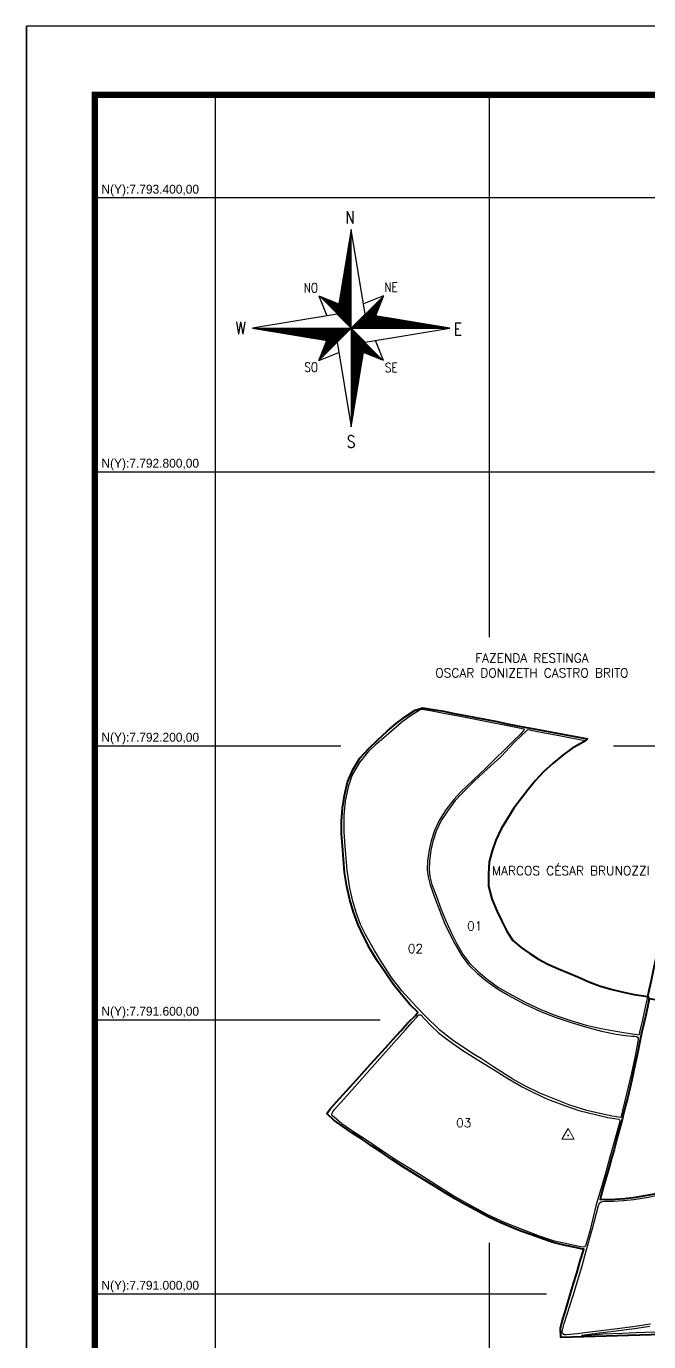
# Model space of a CAD drawing. Extents: x 741186 to 744336, y 7789320 to 7793775.
# Drawn here: x 741186 to 742548, y 7790895 to 7793775 of the extents above; entities that cross this region are included whole.
import ezdxf
from ezdxf.enums import TextEntityAlignment as Align

# ---------------------------------------------------------------- set-up
doc = ezdxf.new("R2010")
doc.units = 0
doc.linetypes.add('CONTINUO', pattern=[0])
doc.linetypes.add('LIN0', pattern=[0])
doc.layers.add('0114001133', color=1, linetype='LIN0', lineweight=40)
doc.layers.add('TEXTO_DIVERSOS', color=7, linetype='Continuous', lineweight=5)
for name, color, linetype in [('0114001133001', 5, 'LIN0'), ('0114001133002', 5, 'LIN0'), ('0114001133003', 5, 'LIN0'), ('0114001133007', 5, 'LIN0'), ('0114001133008', 5, 'LIN0'), ('MALHA', 8, 'Continuous'), ('MARGEM', 7, 'CONTINUO'), ('SETA_NORTE', 3, 'Continuous'), ('TEXTO CONFRONTANTES', 7, 'Continuous'), ('TEXTO_NUN_TAL', 7, 'Continuous')]:
    doc.layers.add(name, color=color, linetype=linetype)
doc.styles.add('ROMANS', font='romans')
doc.styles.add('Simplex', font='simplex.shx')
doc.styles.get("Standard").update_dxf_attribs({"font": 'arial.ttf'})

# ---------------------------------------------------------------- blocks, each defined once
blk = doc.blocks.new('A$C309442C0')
at = {"layer": 'SETA_NORTE', "linetype": 'Continuous'}
h = blk.add_hatch(dxfattribs=at)
h.set_pattern_fill('ANSI31', color=256, scale=0.1375, angle=-90, style=0)
h.set_pattern_definition([(315, (-215853.3434, 13873.16845), (0.3086963042, 0.3086963042), [])])
h.paths.add_polyline_path([(73.46, 97.41), (74.7, 104.95), (60.04, 110.83)])
h = blk.add_hatch(dxfattribs=at)
h.set_pattern_fill('ANSI31', color=256, scale=0.1375, angle=180, style=0)
h.set_pattern_definition([(225, (13869.59828, 216024.21475), (0.3086963042, -0.3086963042), [])])
h.paths.add_polyline_path([(93.84, 97.41), (101.38, 96.17), (107.26, 110.83)])
h = blk.add_hatch(dxfattribs=at)
h.set_pattern_fill('ANSI31', color=256, scale=0.1375, style=0)
h.set_pattern_definition([(45, (-13702.2971, -215849.77324), (-0.3086963042, 0.3086963042), [])])
h.paths.add_polyline_path([(73.46, 77.03), (65.92, 78.27), (60.04, 63.61)])
h = blk.add_hatch(dxfattribs=at)
h.set_pattern_fill('ANSI31', color=256, scale=0.1375, angle=90, style=0)
h.set_pattern_definition([(135, (216020.6446, -13698.72693), (-0.3086963042, -0.3086963042), [])])
h.paths.add_polyline_path([(93.84, 77.03), (92.6, 69.49), (107.26, 63.61)])
for p, q in [((82.6, 152.91), (83.65, 153.96)), ((82.73, 153.68), (83.65, 154.6)), ((82.85, 154.44), (83.65, 155.24)), ((82.98, 155.2), (83.65, 155.88)), ((83.1, 155.96), (83.65, 156.51)), ((83.23, 156.73), (83.65, 157.15)), ((83.35, 157.49), (83.65, 157.79)), ((83.48, 158.25), (83.65, 158.42)), ((83.6, 159.02), (83.65, 159.06)), ((80.72, 141.47), (83.65, 144.41)), ((80.84, 142.24), (83.65, 145.05)), ((80.97, 143), (83.65, 145.68)), ((81.09, 143.76), (83.65, 146.32)), ((81.22, 144.53), (83.65, 146.96)), ((81.34, 145.29), (83.65, 147.59)), ((81.47, 146.05), (83.65, 148.23)), ((81.59, 146.81), (83.65, 148.87)), ((81.72, 147.58), (83.65, 149.51)), ((81.85, 148.34), (83.65, 150.14)), ((81.97, 149.1), (83.65, 150.78)), ((82.1, 149.86), (83.65, 151.42)), ((82.22, 150.63), (83.65, 152.05)), ((82.35, 151.39), (83.65, 152.69)), ((82.47, 152.15), (83.65, 153.33)), ((78.83, 130.03), (83.65, 134.85)), ((78.96, 130.8), (83.65, 135.49)), ((79.08, 131.56), (83.65, 136.13)), ((79.21, 132.32), (83.65, 136.77)), ((79.33, 133.09), (83.65, 137.4)), ((79.46, 133.85), (83.65, 138.04)), ((79.59, 134.61), (83.65, 138.68)), ((79.71, 135.37), (83.65, 139.31)), ((79.84, 136.14), (83.65, 139.95)), ((79.96, 136.9), (83.65, 140.59)), ((80.09, 137.66), (83.65, 141.22)), ((80.21, 138.42), (83.65, 141.86)), ((80.34, 139.19), (83.65, 142.5)), ((80.46, 139.95), (83.65, 143.14)), ((80.59, 140.71), (83.65, 143.77)), ((76.95, 118.59), (83.65, 125.3)), ((77.07, 119.36), (83.65, 125.94)), ((77.2, 120.12), (83.65, 126.57)), ((77.32, 120.88), (83.65, 127.21)), ((77.45, 121.65), (83.65, 127.85)), ((77.58, 122.41), (83.65, 128.48)), ((77.7, 123.17), (83.65, 129.12)), ((77.83, 123.93), (83.65, 129.76)), ((77.95, 124.7), (83.65, 130.39)), ((78.08, 125.46), (83.65, 131.03)), ((78.2, 126.22), (83.65, 131.67)), ((78.33, 126.98), (83.65, 132.31)), ((78.45, 127.75), (83.65, 132.94)), ((78.58, 128.51), (83.65, 133.58)), ((78.71, 129.27), (83.65, 134.22)), ((75.06, 107.16), (83.65, 115.74)), ((75.19, 107.92), (83.65, 116.38)), ((75.31, 108.68), (83.65, 117.02)), ((75.44, 109.44), (83.65, 117.65)), ((75.57, 110.21), (83.65, 118.29)), ((75.69, 110.97), (83.65, 118.93)), ((75.82, 111.73), (83.65, 119.57)), ((75.94, 112.49), (83.65, 120.2)), ((76.07, 113.26), (83.65, 120.84)), ((76.19, 114.02), (83.65, 121.48)), ((76.32, 114.78), (83.65, 122.11)), ((76.44, 115.54), (83.65, 122.75)), ((76.57, 116.31), (83.65, 123.39)), ((76.7, 117.07), (83.65, 124.02)), ((76.82, 117.83), (83.65, 124.66)), ((60.04, 110.83), (74.7, 104.95)), ((60.04, 110.83), (65.92, 96.17)), ((73.53, 97.34), (83.65, 107.46)), ((73.56, 98), (83.65, 108.1)), ((73.68, 98.77), (83.65, 108.74)), ((73.81, 99.53), (83.65, 109.37)), ((73.85, 97.02), (83.65, 106.82)), ((73.93, 100.29), (83.65, 110.01)), ((74.06, 101.05), (83.65, 110.65)), ((74.17, 96.7), (83.65, 106.19)), ((74.18, 101.82), (83.65, 111.28)), ((74.31, 102.58), (83.65, 111.92)), ((74.43, 103.34), (83.65, 112.56)), ((74.56, 104.1), (83.65, 113.19)), ((74.69, 104.87), (83.65, 113.83)), ((74.81, 105.63), (83.65, 114.47)), ((74.94, 106.39), (83.65, 115.11)), ((107.26, 110.83), (92.6, 104.95)), ((107.26, 110.83), (101.38, 96.17)), ((74.49, 96.39), (83.65, 105.55)), ((74.8, 96.07), (83.65, 104.91)), ((75.12, 95.75), (83.65, 104.28)), ((75.44, 95.43), (83.65, 103.64)), ((75.76, 95.11), (83.65, 103)), ((76.08, 94.79), (83.65, 102.37)), ((76.4, 94.47), (83.65, 101.73)), ((76.72, 94.16), (83.65, 101.09)), ((77.03, 93.84), (83.65, 100.45)), ((77.35, 93.52), (83.65, 99.82)), ((77.67, 93.2), (83.65, 99.18)), ((77.99, 92.88), (83.65, 98.54)), ((78.31, 92.56), (83.65, 97.91)), ((78.63, 92.24), (83.65, 97.27)), ((78.94, 91.93), (83.65, 96.63)), ((83.79, 87.22), (93.97, 97.39)), ((84.43, 87.22), (94.51, 97.3)), ((85.07, 87.22), (95.06, 97.21)), ((85.71, 87.22), (95.61, 97.12)), ((86.34, 87.22), (96.15, 97.03)), ((86.98, 87.22), (96.7, 96.94)), ((87.62, 87.22), (97.25, 96.85)), ((88.25, 87.22), (97.8, 96.76)), ((88.89, 87.22), (98.34, 96.67)), ((89.53, 87.22), (98.89, 96.58)), ((90.17, 87.22), (99.44, 96.49)), ((90.8, 87.22), (99.98, 96.4)), ((91.44, 87.22), (100.53, 96.31)), ((92.08, 87.22), (101.08, 96.22)), ((92.71, 87.22), (101.62, 96.13)), ((93.35, 87.22), (102.17, 96.04)), ((11.78, 87.19), (11.81, 87.22)), ((12.32, 87.1), (12.45, 87.22)), ((12.87, 87.01), (13.08, 87.22)), ((13.42, 86.92), (13.72, 87.22)), ((13.97, 86.83), (14.36, 87.22)), ((14.51, 86.74), (15, 87.22)), ((15.06, 86.65), (15.63, 87.22)), ((15.61, 86.56), (16.27, 87.22)), ((16.15, 86.47), (16.91, 87.22)), ((16.7, 86.38), (17.54, 87.22)), ((17.25, 86.29), (18.18, 87.22)), ((17.79, 86.2), (18.82, 87.22)), ((18.34, 86.11), (19.45, 87.22)), ((18.89, 86.02), (20.09, 87.22)), ((19.43, 85.93), (20.73, 87.22)), ((19.98, 85.84), (21.37, 87.22)), ((20.53, 85.75), (22, 87.22)), ((21.08, 85.66), (22.64, 87.22)), ((21.62, 85.57), (23.28, 87.22)), ((22.17, 85.48), (23.91, 87.22)), ((22.72, 85.39), (24.55, 87.22)), ((23.26, 85.3), (25.19, 87.22)), ((23.81, 85.21), (25.82, 87.22)), ((24.36, 85.12), (26.46, 87.22)), ((24.9, 85.03), (27.1, 87.22)), ((25.45, 84.94), (27.74, 87.22)), ((26, 84.85), (28.37, 87.22)), ((26.54, 84.76), (29.01, 87.22)), ((27.09, 84.67), (29.65, 87.22)), ((27.64, 84.58), (30.28, 87.22)), ((28.19, 84.49), (30.92, 87.22)), ((28.73, 84.4), (31.56, 87.22)), ((29.28, 84.31), (32.2, 87.22)), ((29.83, 84.22), (32.83, 87.22)), ((30.37, 84.12), (33.47, 87.22)), ((30.92, 84.03), (34.11, 87.22)), ((31.47, 83.94), (34.74, 87.22)), ((32.01, 83.85), (35.38, 87.22)), ((32.56, 83.76), (36.02, 87.22)), ((33.11, 83.67), (36.65, 87.22)), ((33.66, 83.58), (37.29, 87.22)), ((34.2, 83.49), (37.93, 87.22)), ((34.75, 83.4), (38.57, 87.22)), ((35.3, 83.31), (39.2, 87.22)), ((35.84, 83.22), (39.84, 87.22)), ((36.39, 83.13), (40.48, 87.22)), ((36.94, 83.04), (41.11, 87.22)), ((37.48, 82.95), (41.75, 87.22)), ((38.03, 82.86), (42.39, 87.22)), ((38.58, 82.77), (43.02, 87.22)), ((39.12, 82.68), (43.66, 87.22)), ((39.67, 82.59), (44.3, 87.22)), ((40.22, 82.5), (44.94, 87.22)), ((40.77, 82.41), (45.57, 87.22)), ((41.31, 82.32), (46.21, 87.22)), ((41.86, 82.23), (46.85, 87.22)), ((42.41, 82.14), (47.48, 87.22)), ((42.95, 82.05), (48.12, 87.22)), ((43.5, 81.96), (48.76, 87.22)), ((44.05, 81.87), (49.4, 87.22)), ((44.59, 81.78), (50.03, 87.22)), ((45.14, 81.69), (50.67, 87.22)), ((45.69, 81.6), (51.31, 87.22)), ((46.23, 81.51), (51.94, 87.22)), ((46.78, 81.42), (52.58, 87.22)), ((47.33, 81.33), (53.22, 87.22)), ((47.88, 81.24), (53.85, 87.22)), ((48.42, 81.15), (54.49, 87.22)), ((48.97, 81.06), (55.13, 87.22)), ((49.52, 80.97), (55.77, 87.22)), ((50.06, 80.88), (56.4, 87.22)), ((50.61, 80.79), (57.04, 87.22)), ((51.16, 80.7), (57.68, 87.22)), ((51.7, 80.61), (58.31, 87.22)), ((52.25, 80.52), (58.95, 87.22)), ((52.8, 80.43), (59.59, 87.22)), ((53.35, 80.34), (60.22, 87.22)), ((53.89, 80.25), (60.86, 87.22)), ((54.44, 80.16), (61.5, 87.22)), ((54.99, 80.07), (62.14, 87.22)), ((55.53, 79.98), (62.77, 87.22)), ((56.08, 79.89), (63.41, 87.22)), ((56.63, 79.8), (64.05, 87.22)), ((57.17, 79.71), (64.68, 87.22)), ((57.72, 79.62), (65.32, 87.22)), ((58.27, 79.53), (65.96, 87.22)), ((58.81, 79.44), (66.59, 87.22)), ((59.36, 79.35), (67.23, 87.22)), ((59.91, 79.26), (67.87, 87.22)), ((83.65, 87.22), (60.04, 63.61)), ((60.46, 79.17), (68.51, 87.22)), ((61, 79.08), (69.14, 87.22)), ((61.55, 78.99), (69.78, 87.22)), ((62.1, 78.9), (70.42, 87.22)), ((62.64, 78.81), (71.05, 87.22)), ((63.19, 78.72), (71.69, 87.22)), ((63.74, 78.63), (72.33, 87.22)), ((64.28, 78.54), (72.97, 87.22)), ((64.83, 78.45), (73.6, 87.22)), ((65.38, 78.36), (74.24, 87.22)), ((65.92, 78.27), (74.88, 87.22)), ((66.47, 78.18), (75.51, 87.22)), ((67.02, 78.09), (76.15, 87.22)), ((67.57, 78), (76.79, 87.22)), ((68.11, 77.91), (77.42, 87.22)), ((68.66, 77.82), (78.06, 87.22)), ((69.21, 77.73), (78.7, 87.22)), ((69.75, 77.64), (79.34, 87.22)), ((70.3, 77.55), (79.97, 87.22)), ((70.85, 77.46), (80.61, 87.22)), ((71.39, 77.37), (81.25, 87.22)), ((71.94, 77.28), (81.88, 87.22)), ((72.49, 77.19), (82.52, 87.22)), ((73.04, 77.1), (83.16, 87.22)), ((79.26, 91.61), (83.65, 95.99)), ((79.58, 91.29), (83.65, 95.36)), ((79.9, 90.97), (83.65, 94.72)), ((80.22, 90.65), (83.65, 94.08)), ((80.54, 90.33), (83.65, 93.45)), ((80.86, 90.02), (83.65, 92.81)), ((81.17, 89.7), (83.65, 92.17)), ((81.49, 89.38), (83.65, 91.54)), ((81.81, 89.06), (83.65, 90.9)), ((82.13, 88.74), (83.65, 90.26)), ((82.45, 88.42), (83.65, 89.62)), ((82.77, 88.1), (83.65, 88.99)), ((83.09, 87.79), (83.65, 88.35)), ((83.4, 87.47), (83.65, 87.71)), ((83.65, 87.08), (83.72, 87.15)), ((83.65, 86.44), (84.04, 86.83)), ((83.65, 85.8), (84.36, 86.51)), ((93.99, 87.22), (102.72, 95.95)), ((94.62, 87.22), (103.27, 95.86)), ((95.26, 87.22), (103.81, 95.77)), ((95.9, 87.22), (104.36, 95.68)), ((96.54, 87.22), (104.91, 95.59)), ((97.17, 87.22), (105.45, 95.5)), ((97.81, 87.22), (106, 95.41)), ((98.45, 87.22), (106.55, 95.32)), ((99.08, 87.22), (107.09, 95.23)), ((99.72, 87.22), (107.64, 95.14)), ((100.36, 87.22), (108.19, 95.05)), ((100.99, 87.22), (108.73, 94.96)), ((101.63, 87.22), (109.28, 94.87)), ((102.27, 87.22), (109.83, 94.78)), ((102.91, 87.22), (110.38, 94.69)), ((103.54, 87.22), (110.92, 94.6)), ((104.18, 87.22), (111.47, 94.51)), ((104.82, 87.22), (112.02, 94.42)), ((105.45, 87.22), (112.56, 94.33)), ((106.09, 87.22), (113.11, 94.24)), ((106.73, 87.22), (113.66, 94.15)), ((107.37, 87.22), (114.2, 94.06)), ((108, 87.22), (114.75, 93.97)), ((108.64, 87.22), (115.3, 93.88)), ((109.28, 87.22), (115.84, 93.79)), ((109.91, 87.22), (116.39, 93.7)), ((110.55, 87.22), (116.94, 93.61)), ((111.19, 87.22), (117.49, 93.52)), ((111.82, 87.22), (118.03, 93.43)), ((112.46, 87.22), (118.58, 93.34)), ((113.1, 87.22), (119.13, 93.25)), ((113.74, 87.22), (119.67, 93.16)), ((114.37, 87.22), (120.22, 93.07)), ((115.01, 87.22), (120.77, 92.98)), ((115.65, 87.22), (121.31, 92.89)), ((116.28, 87.22), (121.86, 92.8)), ((116.92, 87.22), (122.41, 92.71)), ((117.56, 87.22), (122.95, 92.62)), ((118.19, 87.22), (123.5, 92.53)), ((118.83, 87.22), (124.05, 92.44)), ((119.47, 87.22), (124.6, 92.35)), ((120.11, 87.22), (125.14, 92.26)), ((120.74, 87.22), (125.69, 92.17)), ((121.38, 87.22), (126.24, 92.08)), ((122.02, 87.22), (126.78, 91.99)), ((122.65, 87.22), (127.33, 91.9)), ((123.29, 87.22), (127.88, 91.81)), ((123.93, 87.22), (128.42, 91.72)), ((124.56, 87.22), (128.97, 91.63)), ((125.2, 87.22), (129.52, 91.54)), ((125.84, 87.22), (130.07, 91.45)), ((126.48, 87.22), (130.61, 91.36)), ((127.11, 87.22), (131.16, 91.27)), ((127.75, 87.22), (131.71, 91.18)), ((128.39, 87.22), (132.25, 91.09)), ((129.02, 87.22), (132.8, 91)), ((129.66, 87.22), (133.35, 90.91)), ((130.3, 87.22), (133.89, 90.82)), ((130.94, 87.22), (134.44, 90.73)), ((131.57, 87.22), (134.99, 90.64)), ((132.21, 87.22), (135.53, 90.55)), ((132.85, 87.22), (136.08, 90.46)), ((133.48, 87.22), (136.63, 90.37)), ((134.12, 87.22), (137.18, 90.28)), ((134.76, 87.22), (137.72, 90.19)), ((135.39, 87.22), (138.27, 90.1)), ((136.03, 87.22), (138.82, 90.01)), ((136.67, 87.22), (139.36, 89.92)), ((137.31, 87.22), (139.91, 89.83)), ((137.94, 87.22), (140.46, 89.74)), ((138.58, 87.22), (141, 89.65)), ((139.22, 87.22), (141.55, 89.56)), ((139.85, 87.22), (142.1, 89.46)), ((140.49, 87.22), (142.64, 89.37)), ((141.13, 87.22), (143.19, 89.28)), ((141.76, 87.22), (143.74, 89.19)), ((142.4, 87.22), (144.29, 89.1)), ((143.04, 87.22), (144.83, 89.01)), ((143.68, 87.22), (145.38, 88.92)), ((144.31, 87.22), (145.93, 88.83)), ((144.95, 87.22), (146.47, 88.74)), ((145.59, 87.22), (147.02, 88.65)), ((146.22, 87.22), (147.57, 88.56)), ((146.86, 87.22), (148.11, 88.47)), ((147.5, 87.22), (148.66, 88.38)), ((148.14, 87.22), (149.21, 88.29)), ((148.77, 87.22), (149.76, 88.2)), ((149.41, 87.22), (150.3, 88.11)), ((150.05, 87.22), (150.85, 88.02)), ((150.68, 87.22), (151.4, 87.93)), ((151.32, 87.22), (151.94, 87.84)), ((151.96, 87.22), (152.49, 87.75)), ((152.59, 87.22), (153.04, 87.66)), ((153.23, 87.22), (153.58, 87.57)), ((153.87, 87.22), (154.13, 87.48)), ((154.51, 87.22), (154.68, 87.39)), ((155.14, 87.22), (155.22, 87.3)), ((60.04, 63.61), (65.92, 78.27)), ((83.65, 85.17), (84.68, 86.19)), ((83.65, 84.53), (85, 85.87)), ((83.65, 83.89), (85.32, 85.56)), ((83.65, 83.25), (85.63, 85.24)), ((83.65, 82.62), (85.95, 84.92)), ((83.65, 81.98), (86.27, 84.6)), ((83.65, 81.34), (86.59, 84.28)), ((83.65, 80.71), (86.91, 83.96)), ((83.65, 80.07), (87.23, 83.64)), ((83.65, 79.43), (87.54, 83.33)), ((83.65, 78.8), (87.86, 83.01)), ((83.65, 78.16), (88.18, 82.69)), ((83.65, 77.52), (88.5, 82.37)), ((83.65, 76.88), (88.82, 82.05)), ((83.65, 76.25), (89.14, 81.73)), ((83.65, 75.61), (89.46, 81.42)), ((83.65, 74.97), (89.77, 81.1)), ((83.65, 74.34), (90.09, 80.78)), ((83.65, 73.7), (90.41, 80.46)), ((83.65, 73.06), (90.73, 80.14)), ((83.65, 72.42), (91.05, 79.82)), ((83.65, 71.79), (91.37, 79.5)), ((83.65, 71.15), (91.69, 79.19)), ((83.65, 70.51), (92, 78.87)), ((83.65, 69.88), (92.32, 78.55)), ((83.65, 69.24), (92.64, 78.23)), ((83.65, 68.6), (92.96, 77.91)), ((83.65, 67.97), (93.28, 77.59)), ((83.65, 67.33), (93.6, 77.27)), ((83.65, 66.69), (93.81, 76.86)), ((107.26, 63.61), (101.38, 78.27)), ((60.04, 63.61), (74.7, 69.49)), ((83.65, 66.05), (93.69, 76.09)), ((83.65, 65.42), (93.56, 75.33)), ((83.65, 64.78), (93.44, 74.57)), ((83.65, 64.14), (93.31, 73.8)), ((83.65, 63.51), (93.19, 73.04)), ((83.65, 62.87), (93.06, 72.28)), ((83.65, 62.23), (92.94, 71.52)), ((83.65, 61.6), (92.81, 70.75)), ((83.65, 60.96), (92.68, 69.99)), ((83.65, 60.32), (92.56, 69.23)), ((83.65, 59.68), (92.43, 68.47)), ((83.65, 59.05), (92.31, 67.7)), ((107.26, 63.61), (92.6, 69.49)), ((83.65, 58.41), (92.18, 66.94)), ((83.65, 57.77), (92.06, 66.18)), ((83.65, 57.14), (91.93, 65.42)), ((83.65, 56.5), (91.8, 64.65)), ((83.65, 55.86), (91.68, 63.89)), ((83.65, 55.22), (91.55, 63.13)), ((83.65, 54.59), (91.43, 62.37)), ((83.65, 53.95), (91.3, 61.6)), ((83.65, 53.31), (91.18, 60.84)), ((83.65, 52.68), (91.05, 60.08)), ((83.65, 52.04), (90.93, 59.31)), ((83.65, 51.4), (90.8, 58.55)), ((83.65, 50.77), (90.67, 57.79)), ((83.65, 50.13), (90.55, 57.03)), ((83.65, 49.49), (90.42, 56.26)), ((83.65, 48.85), (90.3, 55.5)), ((83.65, 48.22), (90.17, 54.74)), ((83.65, 47.58), (90.05, 53.98)), ((83.65, 46.94), (89.92, 53.21)), ((83.65, 46.31), (89.79, 52.45)), ((83.65, 45.67), (89.67, 51.69)), ((83.65, 45.03), (89.54, 50.93)), ((83.65, 44.4), (89.42, 50.16)), ((83.65, 43.76), (89.29, 49.4)), ((83.65, 43.12), (89.17, 48.64)), ((83.65, 42.48), (89.04, 47.87)), ((83.65, 41.85), (88.92, 47.11)), ((83.65, 41.21), (88.79, 46.35)), ((83.65, 40.57), (88.66, 45.59)), ((83.65, 39.94), (88.54, 44.82)), ((83.65, 39.3), (88.41, 44.06)), ((83.65, 38.66), (88.29, 43.3)), ((83.65, 38.02), (88.16, 42.54)), ((83.65, 37.39), (88.04, 41.77)), ((83.65, 36.75), (87.91, 41.01)), ((83.65, 36.11), (87.78, 40.25)), ((83.65, 35.48), (87.66, 39.49)), ((83.65, 34.84), (87.53, 38.72)), ((83.65, 34.2), (87.41, 37.96)), ((83.65, 33.57), (87.28, 37.2)), ((83.65, 32.93), (87.16, 36.43)), ((83.65, 32.29), (87.03, 35.67)), ((83.65, 31.65), (86.91, 34.91)), ((83.65, 31.02), (86.78, 34.15)), ((83.65, 30.38), (86.65, 33.38)), ((83.65, 29.74), (86.53, 32.62)), ((83.65, 29.11), (86.4, 31.86)), ((83.65, 28.47), (86.28, 31.1)), ((83.65, 27.83), (86.15, 30.33)), ((83.65, 27.2), (86.03, 29.57)), ((83.65, 26.56), (85.9, 28.81)), ((83.65, 25.92), (85.77, 28.05)), ((83.65, 25.28), (85.65, 27.28)), ((83.65, 24.65), (85.52, 26.52)), ((83.65, 24.01), (85.4, 25.76)), ((83.65, 23.37), (85.27, 25)), ((83.65, 22.74), (85.15, 24.23)), ((83.65, 22.1), (85.02, 23.47)), ((83.65, 21.46), (84.9, 22.71)), ((83.65, 20.83), (84.77, 21.94)), ((83.65, 20.19), (84.64, 21.18)), ((83.65, 19.55), (84.52, 20.42)), ((83.65, 18.91), (84.39, 19.66)), ((83.65, 18.28), (84.27, 18.89)), ((83.65, 17.64), (84.14, 18.13)), ((83.65, 17), (84.02, 17.37)), ((83.65, 16.37), (83.89, 16.61)), ((83.65, 15.73), (83.76, 15.84))]:
    blk.add_line(p, q, dxfattribs=at)
blk.add_lwpolyline([(93.84, 77.03), (155.72, 87.22), (93.84, 97.41), (83.65, 159.29), (73.46, 97.41), (11.58, 87.22), (73.46, 77.03), (83.65, 15.15)], close=True, dxfattribs=at)
for points in [[(83.65, 87.22), (83.65, 159.29)], [(83.65, 87.22), (73.46, 97.41)], [(83.65, 87.22), (93.84, 97.41)], [(11.58, 87.22), (155.72, 87.22)], [(83.65, 87.22), (73.46, 77.03)], [(83.65, 87.22), (93.84, 77.03)], [(83.65, 87.22), (83.65, 15.15)]]:
    blk.add_lwpolyline(points, dxfattribs=at)
at = {"layer": 'SETA_NORTE', "color": 7, "lineweight": 30, "style": 'ROMANS', "width": 0.8}
for s, height, p in [('N ', 8.938, (79.47, 163.6)), ('NO', 6.875, (49.06, 113.22)), ('NE', 6.875, (107.97, 113.71)), ('W', 8.94, (-0.68, 82.95)), ('E', 8.94, (158.6, 82.11)), ('SO', 6.875, (49.53, 55.28)), ('SE', 6.875, (108.31, 55.02)), ('S', 8.94, (80.57, 0))]:
    blk.add_text(s, height=height, dxfattribs=at).set_placement(p)

msp = doc.modelspace()

# ---------------------------------------------------------------- linework, layer by layer
at = {"layer": '0114001133', "flags": 128}
msp.add_lwpolyline([(742549.3, 7791645.7), (742546.4, 7791631.2), (742541.7, 7791610.3), (742537.2, 7791591.5), (742532.6, 7791570.8), (742528.5, 7791552.5), (742523.7, 7791526.3), (742519.5, 7791506), (742515.2, 7791486.1), (742511.3, 7791468.7), (742506.7, 7791449.6), (742502.4, 7791430.2), (742497.3, 7791411.1), (742491.6, 7791388.3), (742490.6, 7791384.4), (742488.5, 7791376.7), (742482.5, 7791355.1), (742477.9, 7791336.9), (742472.4, 7791316), (742467.1, 7791296.5), (742460.8, 7791274.9), (742454.3, 7791252.4), (742448.7, 7791232.4), (742443.5, 7791213.6), (742441.7, 7791206.7), (742474.7, 7791206.8), (742495.7, 7791208.6), (742520, 7791211.5), (742545.1, 7791215.9), (742569.9, 7791220.4), (742607.5, 7791228.5), (742634.6, 7791235.6), (742661.7, 7791244.9), (742684.6, 7791257.4), (742708.2, 7791268.5), (742732.9, 7791278.7), (742762.2, 7791290.3), (742790.6, 7791302.7), (742817, 7791316.7), (742842.5, 7791331.5), (742869.7, 7791346.7), (742896, 7791361.6), (742920.8, 7791377), (742948.4, 7791393.1), (742969.8, 7791407), (742996.9, 7791423.3), (743017.4, 7791438.2), (743041.5, 7791454.3), (743065.4, 7791470.7), (743087.3, 7791486.3), (743097.1, 7791493.4), (743074.6, 7791519.6), (743060.3, 7791536.9), (743046.6, 7791552.5), (743037.1, 7791563.2), (743021.6, 7791581), (743008.4, 7791596.7), (743005.8, 7791599.8), (742993.3, 7791614.7), (742982.1, 7791627.9), (742965.9, 7791646.9), (742956.2, 7791658.6), (742947.3, 7791668.7), (742937.8, 7791679), (742928.1, 7791691.5), (742917.8, 7791703.3), (742908.8, 7791713.5), (742899.6, 7791724.4), (742890.4, 7791734.5), (742881.7, 7791743.7), (742872.4, 7791754.6), (742861.5, 7791767.1), (742844.4, 7791753.6), (742821, 7791738.3), (742798.2, 7791724.7), (742755.6, 7791697.7), (742733.8, 7791681.7), (742709.2, 7791667.9), (742685.2, 7791657.6), (742661.7, 7791649.7), (742636, 7791644.5), (742615, 7791641.8), (742587.7, 7791641.3), (742562.4, 7791643.6), (742549.4, 7791645.8), (742546.2, 7791650.6), (742549.9, 7791667.7), (742554.1, 7791686.4), (742558.3, 7791705.2), (742562.4, 7791725), (742566.8, 7791744.2), (742570.6, 7791761), (742575.3, 7791782.3), (742582.4, 7791815.9), (742586.3, 7791833.1), (742590.8, 7791853.7), (742595, 7791872.7), (742599, 7791891.8), (742603.8, 7791912.9), (742608.7, 7791936.1), (742613.8, 7791957.6), (742617.7, 7791976.3), (742622.2, 7791997.3), (742626.8, 7792017.9), (742631.3, 7792037.9), (742635.5, 7792057.3), (742639, 7792074.1), (742643.1, 7792093), (742647, 7792112.7), (742650.5, 7792130.9), (742657.5, 7792162.7), (742660.2, 7792166.9), (742661.5, 7792168.8), (743714.4, 7791971.4), (743717.5, 7791968.1), (743729.2, 7791964.9), (743740.1, 7791961.5), (743753.5, 7791959.4), (743765.8, 7791956.3), (743776.9, 7791954.4), (743789.7, 7791951.6), (743801.4, 7791948.9), (743813.9, 7791946.2), (743821.4, 7791938.5), (743816.3, 7791926.3), (743812.2, 7791915.6), (743807, 7791903.7), (743804, 7791892.4), (743799.7, 7791882), (743795.7, 7791871.1), (743792.3, 7791860.3), (743787.9, 7791850.5), (743785.3, 7791840.8), (743756.1, 7791765.4), (743753.2, 7791756.3), (743748.8, 7791748.5), (743746.7, 7791739.9), (743737.8, 7791723.3), (743734.4, 7791715.4), (743732.5, 7791706.3), (743728.4, 7791696.7), (743724.2, 7791688.1), (743720.5, 7791680.7), (743719.5, 7791673.9), (743717.2, 7791665), (743713.5, 7791655.2), (743709.7, 7791645.2), (743705.5, 7791635.8), (743701.9, 7791627.4), (743700, 7791619.2), (743696.2, 7791609.4), (743692.3, 7791599.3), (743687.4, 7791589), (743684.2, 7791580.1), (743681.5, 7791570.7), (743678.3, 7791560.2), (743674.3, 7791552), (743672, 7791543.4), (743668.2, 7791533.7), (743664.2, 7791523.9), (743661.1, 7791515), (743656.5, 7791506.8), (743654.3, 7791496.8), (743650.7, 7791486.2), (743646.9, 7791475.6), (743643.3, 7791466.5), (743639.9, 7791457.8), (743636.6, 7791448.3), (743633, 7791437.9), (743629.5, 7791426.6), (743624.7, 7791417.6), (743621.9, 7791408.9), (743618.7, 7791399.7), (743615.6, 7791391.4), (743612.6, 7791382.3), (743608.6, 7791372.9), (743602, 7791352), (743598.1, 7791341.6), (743594.4, 7791330.7), (743587, 7791316.8), (743586.2, 7791308.4), (743581.6, 7791297.7), (743578.1, 7791286.5), (743574, 7791274.9), (743569.5, 7791263.8), (743565.6, 7791252.5), (743561, 7791242), (743556.9, 7791230.9), (743552.6, 7791222.2), (743550.1, 7791215.8), (743548.2, 7791206.7), (743544.3, 7791195.8), (743540.5, 7791184.8), (743536.5, 7791174), (743532.5, 7791162.7), (743528.1, 7791153.4), (743524.5, 7791144.2), (743521.1, 7791133.5), (743516.6, 7791122.2), (743512, 7791111.3), (743507.7, 7791100.2), (743503.5, 7791089.1), (743499.1, 7791077.5), (743495.1, 7791066.6), (743488.8, 7791049.8), (743485.6, 7791040.6), (743481.7, 7791029.4), (743477.3, 7791018), (743473.4, 7791007.3), (743469.1, 7790996.4), (743464.8, 7790985.9), (743461.6, 7790975), (743456.9, 7790963.5), (743453.1, 7790952.7), (743447.1, 7790942.7), (743445.7, 7790940.7), (743441.8, 7790937), (742899.9, 7790920.3), (742356.2, 7790904.3), (742354.9, 7790924.5), (742360.6, 7790944.1), (742367.2, 7790967.9), (742383.2, 7791020), (742390.7, 7791045.3), (742398.5, 7791072.3), (742405.2, 7791094.7), (742405.9, 7791097.3), (742403.2, 7791097.9), (742387.9, 7791101.2), (742362.6, 7791106.5), (742339.3, 7791112.4), (742315.5, 7791120.1), (742291.6, 7791128.7), (742268.1, 7791137.1), (742243.4, 7791147), (742217.6, 7791157.9), (742192.1, 7791170.6), (742169.5, 7791183.2), (742146.4, 7791195.7), (742124.7, 7791208.1), (742102.5, 7791221.3), (742079, 7791235.2), (742055.5, 7791250.1), (742009.5, 7791278.4), (741985.9, 7791293.7), (741963.9, 7791309.2), (741941.6, 7791324.2), (741921.4, 7791337.4), (741899.9, 7791351.9), (741878.5, 7791366.2), (741859.3, 7791380), (741843.7, 7791394.4), (741851.5, 7791405.8), (741864.6, 7791420.1), (741879.7, 7791436.4), (741895, 7791453.2), (741908.8, 7791468.3), (741939.4, 7791502.9), (741955.7, 7791520.8), (741971.9, 7791538.8), (741988.7, 7791557.2), (742005.3, 7791575.4), (742021.1, 7791592.9), (742037.5, 7791609.5), (742042.8, 7791616.4), (742025.8, 7791632.9), (742006.8, 7791654.9), (741989, 7791677.9), (741971.7, 7791702.4), (741954.4, 7791728.3), (741938.6, 7791754.5), (741924.4, 7791781.2), (741912.1, 7791807.5), (741902.2, 7791835.2), (741893.6, 7791862.6), (741887.2, 7791891.7), (741882.6, 7791922.1), (741879.9, 7791951.9), (741877.9, 7791980.6), (741876, 7792008), (741875.9, 7792035), (741877.9, 7792063), (741882.1, 7792091.2), (741888.5, 7792120.5), (741900.2, 7792147), (741916.1, 7792172.9), (741935, 7792193.5), (741955.1, 7792212.9), (741975.5, 7792231.5), (741995.7, 7792248.7), (742015.5, 7792263.8), (742037, 7792277.7), (742054, 7792283.1), (742075.7, 7792279.5), (742098.8, 7792275.3), (742122.4, 7792270.8), (742146.5, 7792266), (742168.8, 7792261.8), (742192.8, 7792257.1), (742215.5, 7792252.8), (742238.2, 7792247.6), (742264.6, 7792242.5), (742293.3, 7792237.9), (742414.5, 7792215.1), (742409.7, 7792210.6), (742380.3, 7792193.7), (742360.5, 7792179.4), (742338.9, 7792162.1), (742318.1, 7792143), (742300.2, 7792123.6), (742284.7, 7792104.3), (742269.4, 7792084.8), (742253.1, 7792063), (742238.8, 7792040.8), (742225.6, 7792018), (742213.5, 7791993.2), (742205.3, 7791969.9), (742199.3, 7791945.8), (742197.2, 7791918.8), (742197.8, 7791892.1), (742204.6, 7791864.8), (742216.1, 7791838.3), (742226.7, 7791815.6), (742238.4, 7791792.7), (742251.1, 7791773.6), (742268.8, 7791758.4), (742288, 7791744.9), (742307, 7791732.9), (742327.7, 7791722), (742350.5, 7791711.6), (742372, 7791702.6), (742393.4, 7791693.6), (742416.8, 7791683), (742440.4, 7791674.1), (742465.5, 7791667.2), (742489.3, 7791661.3), (742516.3, 7791655.4), (742540.9, 7791651.3), (742546, 7791650.5), (742549.3, 7791645.7)], close=True, dxfattribs=at)
at = {"layer": '0114001133001'}
msp.add_lwpolyline([(742409.7, 7792210.6), (742400.9, 7792212.3), (742390.1, 7792214.2), (742377.6, 7792216.6), (742352.1, 7792221.7), (742323.9, 7792226.9), (742294, 7792232.7), (742283.5, 7792234.6), (742281.8, 7792233.8), (742278.6, 7792230.6), (742270.4, 7792222.8), (742254, 7792206.7), (742224.3, 7792175.8), (742194.9, 7792148.9), (742166.5, 7792122.7), (742139.4, 7792095.3), (742124.5, 7792079.7), (742107.4, 7792057), (742094.2, 7792036.1), (742083.2, 7792012.5), (742075.7, 7791990.4), (742071.3, 7791971.1), (742068, 7791947.4), (742067.5, 7791928.6), (742069.4, 7791913.5), (742073.3, 7791896.4), (742082.7, 7791871.9), (742093.7, 7791841.6), (742104.7, 7791814.7), (742116.2, 7791789.2), (742127.6, 7791767.7), (742142.4, 7791742.3), (742156.7, 7791722.9), (742176.2, 7791704), (742194.4, 7791688.8), (742219.6, 7791670.8), (742242.4, 7791657.4), (742277.6, 7791638.5), (742313.3, 7791622), (742344.9, 7791609.5), (742379.6, 7791597.4), (742411, 7791588.4), (742444.5, 7791580.5), (742476.5, 7791574.8), (742497.9, 7791571.3), (742512.7, 7791569.1), (742518.6, 7791568.1), (742527.1, 7791567), (742527.8, 7791567.3), (742528.6, 7791572.9), (742535.3, 7791600), (742541.5, 7791627.6), (742544.8, 7791643.5), (742546, 7791650.5), (742540.9, 7791651.3), (742516.3, 7791655.4), (742489.3, 7791661.3), (742465.5, 7791667.2), (742440.4, 7791674.1), (742416.8, 7791683), (742393.4, 7791693.6), (742372, 7791702.6), (742350.5, 7791711.6), (742327.7, 7791722), (742307, 7791732.9), (742288, 7791744.9), (742268.8, 7791758.4), (742251.1, 7791773.6), (742238.4, 7791792.7), (742226.7, 7791815.6), (742216.1, 7791838.3), (742204.6, 7791864.8), (742197.8, 7791892.1), (742197.2, 7791918.8), (742199.3, 7791945.8), (742205.3, 7791969.9), (742213.5, 7791993.2), (742225.6, 7792018), (742238.8, 7792040.8), (742253.1, 7792063), (742269.4, 7792084.8), (742284.7, 7792104.3), (742300.2, 7792123.6), (742318.1, 7792143), (742338.9, 7792162.1), (742360.5, 7792179.4), (742380.3, 7792193.7)], close=True, dxfattribs=at)
at = {"layer": '0114001133002'}
msp.add_lwpolyline([(742012.9, 7792255.7), (742023.7, 7792264), (742036.5, 7792272.3), (742047.8, 7792279.4), (742051.2, 7792280.2), (742052.6, 7792280.3), (742074.1, 7792276.1), (742099.9, 7792271.4), (742139.2, 7792264.1), (742187.2, 7792254.6), (742246.7, 7792243), (742264.3, 7792239.2), (742274.6, 7792236.9), (742275.3, 7792236), (742274.8, 7792234.3), (742267.4, 7792225.5), (742251.2, 7792209.6), (742192.1, 7792151.8), (742136.5, 7792098.1), (742121.5, 7792082.3), (742104.1, 7792059.3), (742090.6, 7792038), (742079.5, 7792014), (742071.9, 7791991.5), (742067.3, 7791971.8), (742064, 7791947.8), (742063.5, 7791928.4), (742065.4, 7791912.8), (742069.5, 7791895.2), (742078.9, 7791870.5), (742089.9, 7791840.2), (742101, 7791811.7), (742112.6, 7791787.4), (742124.1, 7791765.8), (742139, 7791740.1), (742153.7, 7791720.3), (742173.6, 7791701), (742192, 7791685.6), (742217.4, 7791667.4), (742240.5, 7791653.9), (742275.8, 7791634.9), (742311.7, 7791618.3), (742343.5, 7791605.8), (742378.4, 7791593.6), (742409.9, 7791584.5), (742444.8, 7791574.7), (742476.9, 7791568.6), (742497.4, 7791565.8), (742511.3, 7791564.3), (742517.8, 7791563.7), (742521.3, 7791563.2), (742523.7, 7791561.8), (742525, 7791559.4), (742525.5, 7791556.1), (742517.6, 7791517.6), (742510.5, 7791482.7), (742500.6, 7791440.3), (742487, 7791385.8), (742468.2, 7791388.7), (742441.1, 7791394.6), (742412.9, 7791401.3), (742375.5, 7791412.9), (742342.7, 7791425.7), (742309.7, 7791439), (742277, 7791455.5), (742251, 7791470), (742208.3, 7791496.8), (742182.5, 7791514), (742166, 7791524.2), (742121.2, 7791553.8), (742090.7, 7791577.3), (742058.2, 7791609), (742039.1, 7791629.2), (742007.7, 7791663.6), (741985.1, 7791692.2), (741963.8, 7791725.3), (741947.7, 7791751.3), (741928, 7791786.4), (741917.1, 7791808.6), (741907.9, 7791834.8), (741900.2, 7791859.7), (741894, 7791888.4), (741888.1, 7791927.2), (741884.4, 7791970.2), (741881.6, 7792010.5), (741881.8, 7792048), (741884.4, 7792078.6), (741891.9, 7792112.7), (741899.1, 7792135.1), (741916, 7792163.4), (741936.2, 7792188.7), (741952.8, 7792204.8), (741983.9, 7792231.4), (742007, 7792251.4)], close=True, dxfattribs=at)
at = {"layer": '0114001133003'}
msp.add_lwpolyline([(742049.2, 7791610.5), (742056.1, 7791603.2), (742073.2, 7791585.3), (742087.5, 7791572.3), (742100.7, 7791561.7), (742119.7, 7791547.8), (742141, 7791532.6), (742164.7, 7791518), (742186, 7791505.1), (742212.4, 7791488.8), (742240, 7791471.3), (742271.2, 7791453.4), (742287.2, 7791444.7), (742318.3, 7791429.9), (742332.7, 7791424), (742368, 7791410.6), (742395.6, 7791401.4), (742434.4, 7791391.4), (742459, 7791386), (742473.2, 7791384), (742482.8, 7791382.4), (742484.4, 7791380.7), (742485.3, 7791379.5), (742484.9, 7791377.5), (742477.1, 7791348.1), (742463.1, 7791298.9), (742452.2, 7791258), (742443, 7791226.9), (742432.8, 7791192.3), (742419.3, 7791136.8), (742414.7, 7791121.6), (742409.5, 7791105), (742407.5, 7791102.8), (742405, 7791102), (742399.3, 7791102.6), (742342.2, 7791115.3), (742309.3, 7791126.4), (742277.2, 7791138.3), (742232.2, 7791156.3), (742197.6, 7791172), (742164.1, 7791190.4), (742119.5, 7791215.2), (742088.3, 7791234.6), (742047.8, 7791260.1), (741991.9, 7791294.8), (741964.5, 7791313.2), (741930.2, 7791336.1), (741895.6, 7791359.1), (741876.6, 7791371.8), (741864.9, 7791382), (741856, 7791389.6), (741854.7, 7791391.3), (741854.3, 7791394.1), (741856.4, 7791398.5), (741859.6, 7791402.7), (741887.1, 7791433.5), (741959.6, 7791515.1), (742014.9, 7791577.3), (742030.8, 7791595.2), (742039.7, 7791605), (742043.5, 7791608.9), (742045.3, 7791610.5), (742047.1, 7791611)], close=True, dxfattribs=at)
at = {"layer": '0114001133007'}
msp.add_lwpolyline([(742551.9, 7790933.1), (742513.8, 7790927.8), (742479.2, 7790922.8), (742444.5, 7790919.1), (742413.8, 7790915.4), (742391.7, 7790912.3), (742375.4, 7790910.5), (742368.1, 7790910), (742363.7, 7790910.1), (742360, 7790912.2), (742358.5, 7790915.1), (742359.2, 7790920.4), (742363.1, 7790934.5), (742383, 7790996), (742402.6, 7791061.2), (742411, 7791094), (742424.9, 7791142.8), (742438.1, 7791193.3), (742439.8, 7791196.9), (742441.4, 7791199.1), (742444, 7791201.3), (742447.2, 7791202.3), (742451.4, 7791202.4), (742465.7, 7791202.6), (742470.6, 7791203), (742492.8, 7791204.3), (742515.6, 7791206.4), (742547.6, 7791211.6), (742579.9, 7791218.4)], dxfattribs=at)
at = {"layer": '0114001133008'}
msp.add_lwpolyline([(742561.7, 7790915.8), (742521.1, 7790914.3), (742489.4, 7790913.1), (742448.6, 7790911.2), (742414.2, 7790908.8), (742404.1, 7790908.3), (742401.3, 7790908.6), (742401.7, 7790909.6), (742434.4, 7790913.6), (742471.5, 7790917.8), (742517.4, 7790924.2), (742550.4, 7790928.8)], dxfattribs=at)
at = {"layer": 'MALHA', "linetype": 'Continuous'}
for p, q in [((741600, 7789821.8), (741600, 7793625.2)), ((742200, 7792438), (742200, 7793625.2)), ((741335.8, 7793400), (743221.9, 7793400)), ((741335.8, 7792800), (743317.6, 7792800)), ((741335.8, 7792200), (741874.1, 7792200)), ((742471.2, 7792200), (744185.8, 7792200)), ((741335.8, 7791600), (741960.1, 7791600)), ((742200, 7789821.8), (742200, 7791111.1)), ((741335.8, 7791000), (742324.7, 7791000))]:
    msp.add_line(p, q, dxfattribs=at)
at = {"layer": 'MARGEM', "color": 174, "linetype": 'LIN0'}
msp.add_line((741185.8, 7789320.2), (741185.8, 7793775.2), dxfattribs=at)
at = {"layer": 'MARGEM', "color": 174, "linetype": 'LIN0', "flags": 128}
msp.add_lwpolyline([(744335.8, 7789320.2), (744335.8, 7793775.2), (741185.8, 7793775.2), (741185.8, 7789320.2)], close=True, dxfattribs=at)
at = {"layer": 'MARGEM', "color": 174, "linetype": 'LIN0', "const_width": 13.6, "flags": 128}
msp.add_lwpolyline([(744185.8, 7789821.8), (744185.8, 7793625.2), (741335.8, 7793625.2), (741335.8, 7789821.8)], close=True, dxfattribs=at)
at = {"layer": 'TEXTO_DIVERSOS', "color": 7, "lineweight": 9, "flags": 128}
msp.add_lwpolyline([(742358.3, 7791338.6), (742385.4, 7791338.6), (742371.9, 7791362.1)], close=True, dxfattribs=at)
at = {"layer": 'TEXTO_DIVERSOS', "color": 7, "lineweight": 9, "const_width": 2.12, "flags": 128}
msp.add_lwpolyline([(742370.8, 7791346.5, -1), (742372.9, 7791346.5, -1)], format="xyb", close=True, dxfattribs=at)

# ---------------------------------------------------------------- block references
at = {"layer": 'SETA_NORTE', "linetype": 'ByBlock', "xscale": 3, "yscale": 3, "zscale": 3}
msp.add_blockref('A$C309442C0', (741645.9, 7792852.5), dxfattribs=at)

# ---------------------------------------------------------------- texts
at = {"layer": 'MALHA', "width": 0.96}
for s, p in [('N(Y):7.793.400,00', (741350.2, 7793402.9)), ('N(Y):7.792.800,00', (741350.2, 7792802.9)), ('N(Y):7.792.200,00', (741350.2, 7792202.9)), ('N(Y):7.791.600,00', (741350.2, 7791602.9)), ('N(Y):7.791.000,00', (741350.2, 7791002.9))]:
    msp.add_text(s, height=19.5, dxfattribs=at).set_placement(p, align=Align.BOTTOM_LEFT)
at = {"layer": 'TEXTO CONFRONTANTES', "linetype": 'Continuous', "style": 'Simplex'}
msp.add_text('MARCOS CÉSAR BRUNOZZI', height=19.5, dxfattribs=at).set_placement((742205.1, 7791916.6))
at = {"layer": 'TEXTO CONFRONTANTES', "linetype": 'Continuous', "insert": (742292.5, 7792375.7, -460.2), "char_height": 19.5, "width": 563.357, "attachment_point": 5, "style": 'Simplex'}
msp.add_mtext('FAZENDA RESTINGA\\POSCAR DONIZETH CASTRO BRITO', dxfattribs=at)
at = {"layer": 'TEXTO_NUN_TAL', "linetype": 'Continuous', "style": 'Simplex'}
for s, p in [('01', (742167.5, 7791805.2)), ('02', (742037.6, 7791755.8)), ('03', (742143.4, 7791374.2))]:
    msp.add_text(s, height=19.5, dxfattribs=at).set_placement(p, align=Align.MIDDLE_CENTER)

doc.saveas('drawing.dxf')
